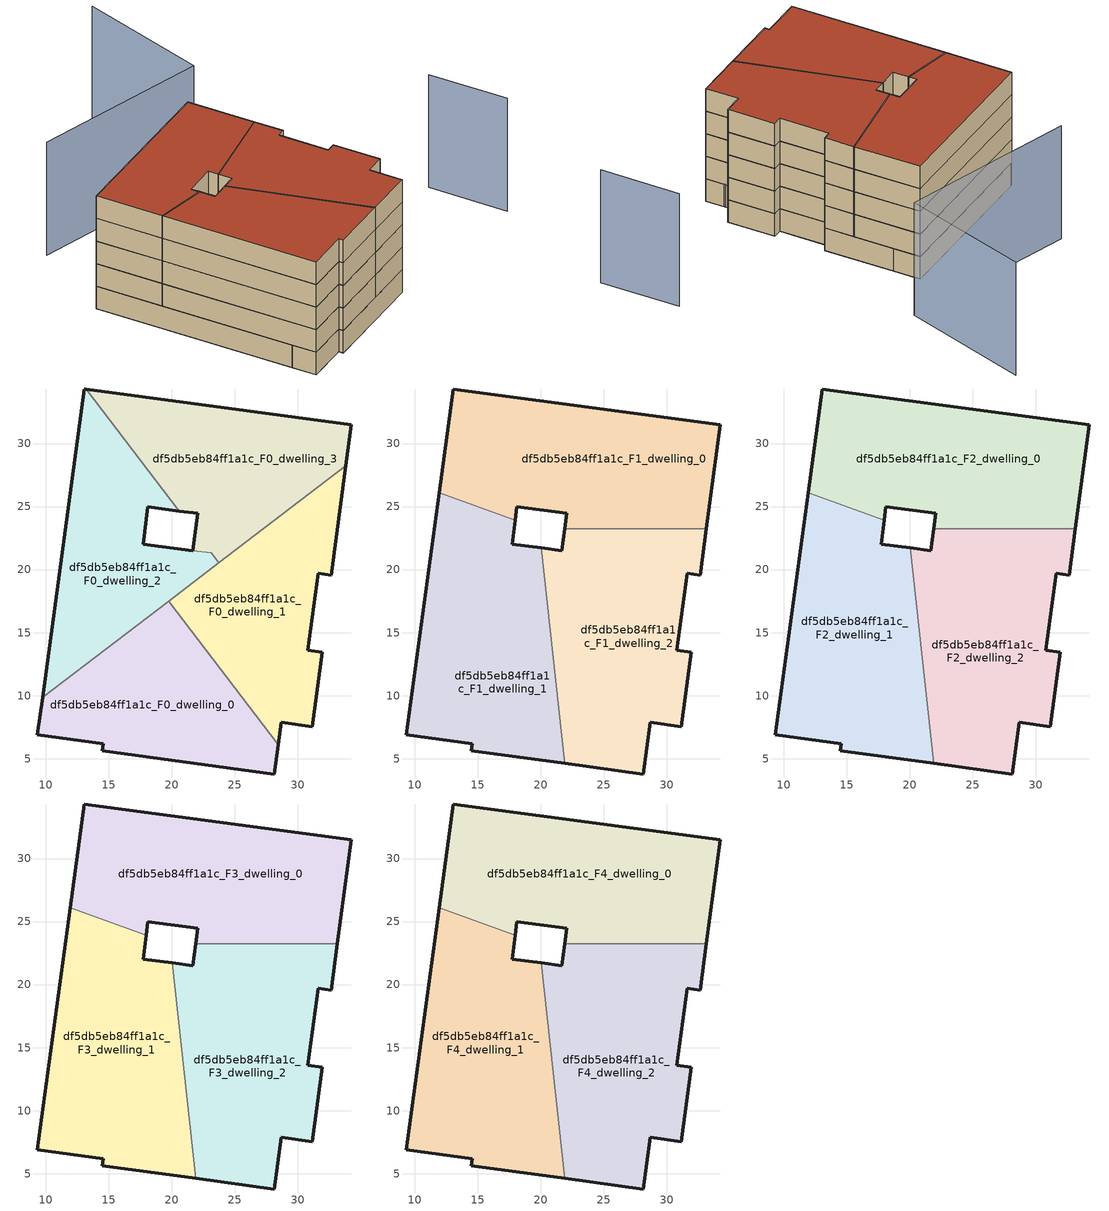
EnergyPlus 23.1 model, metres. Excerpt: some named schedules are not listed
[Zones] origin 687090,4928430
df5db5eb84ff1a1c_F0_dwelling_0
 floor ground (EU_floor_Construction): 28.13,3.78 28.44,6.12 19.75,17.5 9.74,9.85 9.34,6.88 14.55,6.19 14.47,5.61 z0
 wall outside (EU_wall_Construction): 28.44,6.12 28.13,3.78 14.47,5.61 14.55,6.19 9.34,6.88 9.74,9.85 z0:3
 wall to df5db5eb84ff1a1c_F0_dwelling_1 (EU_wall_Construction): 19.75,17.5 28.44,6.12 z0:3
 wall to df5db5eb84ff1a1c_F0_dwelling_2 (EU_wall_Construction): 9.74,9.85 19.75,17.5 z0:3
df5db5eb84ff1a1c_F0_dwelling_1
 floor ground (EU_floor_Construction): 31.16,7.55 31.95,13.44 30.8,13.6 31.62,19.7 32.64,19.57 33.79,28.22 19.75,17.5 28.44,6.12 28.68,7.88 z0
 wall outside (EU_wall_Construction): 33.79,28.22 32.64,19.57 31.62,19.7 30.8,13.6 31.95,13.44 31.16,7.55 28.68,7.88 28.44,6.12 z0:3
 wall to df5db5eb84ff1a1c_F0_dwelling_3 (EU_wall_Construction): 23.74,20.54 33.79,28.22 z0:3
 wall to df5db5eb84ff1a1c_F0_dwelling_2 (EU_wall_Construction): 19.75,17.5 23.74,20.54 z0:3
df5db5eb84ff1a1c_F0_dwelling_2
 floor ground (EU_floor_Construction): 23.74,20.54 23.14,21.33 17.72,22.01 18.09,24.97 20.33,24.68 20.6,24.65 13.22,34.31 13.07,34.33 9.74,9.85 z0
 wall outside (EU_wall_Construction): 9.74,9.85 13.07,34.33 13.22,34.31 / 20.6,24.65 20.33,24.68 18.09,24.97 17.72,22.01 21.68,21.51 z0:3
 wall to df5db5eb84ff1a1c_F0_dwelling_3 (EU_wall_Construction): 13.22,34.31 20.6,24.65 / 21.68,21.51 23.14,21.33 23.74,20.54 z0:3
df5db5eb84ff1a1c_F0_dwelling_3
 floor ground (EU_floor_Construction): 33.79,28.22 34.23,31.5 13.22,34.31 20.6,24.65 22.05,24.46 21.68,21.51 23.14,21.33 23.74,20.54 z0
 wall outside (EU_wall_Construction): 13.22,34.31 34.23,31.5 33.79,28.22 / 21.68,21.51 22.05,24.46 20.6,24.65 z0:3
df5db5eb84ff1a1c_F1_dwelling_0
 floor to df5db5eb84ff1a1c_F0_dwelling_3 (EU_floor_Construction): 33.79,28.22 34.23,31.5 13.22,34.31 20.6,24.65 22.05,24.46 21.9,23.24 27.27,23.24 z3
 floor to df5db5eb84ff1a1c_F0_dwelling_1 (EU_floor_Construction): 33.13,23.24 33.79,28.22 27.27,23.24 z3
 floor to df5db5eb84ff1a1c_F0_dwelling_2 (EU_floor_Construction): 20.6,24.65 13.22,34.31 13.07,34.33 11.95,26.09 17.96,23.93 18.09,24.97 20.47,24.66 z3
 wall outside (EU_wall_Construction): 21.9,23.24 22.05,24.46 18.09,24.97 17.96,23.93 / 11.95,26.09 13.07,34.33 34.23,31.5 33.13,23.24 z3:6
 wall to df5db5eb84ff1a1c_F1_dwelling_2 (EU_wall_Construction): 33.13,23.24 21.9,23.24 z3:6
 wall to df5db5eb84ff1a1c_F1_dwelling_1 (EU_wall_Construction): 17.96,23.93 11.95,26.09 z3:6
df5db5eb84ff1a1c_F1_dwelling_1
 floor to df5db5eb84ff1a1c_F0_dwelling_0 (EU_floor_Construction): 21.89,4.62 20.63,16.35 19.75,17.5 9.75,9.85 9.34,6.88 14.55,6.19 14.47,5.61 z3
 floor to df5db5eb84ff1a1c_F0_dwelling_2 (EU_floor_Construction): 20.45,18.03 20.05,21.72 17.72,22.01 17.96,23.93 11.95,26.09 9.75,9.85 z3
 floor to df5db5eb84ff1a1c_F0_dwelling_1 (EU_floor_Construction): 20.63,16.35 20.45,18.03 19.75,17.5 z3
 wall outside (EU_wall_Construction): 17.96,23.93 17.72,22.01 20.05,21.72 / 21.89,4.62 14.47,5.61 14.55,6.19 9.34,6.88 11.95,26.09 z3:6
 wall to df5db5eb84ff1a1c_F1_dwelling_2 (EU_wall_Construction): 20.05,21.72 21.89,4.62 z3:6
df5db5eb84ff1a1c_F1_dwelling_2
 floor to df5db5eb84ff1a1c_F0_dwelling_1 (EU_floor_Construction): 31.16,7.55 31.95,13.44 30.8,13.6 31.62,19.7 32.64,19.57 33.13,23.24 27.27,23.24 20.45,18.03 20.63,16.35 28.44,6.12 28.68,7.88 z3
 floor to df5db5eb84ff1a1c_F0_dwelling_0 (EU_floor_Construction): 28.13,3.78 28.44,6.12 20.63,16.35 21.89,4.62 z3
 floor to df5db5eb84ff1a1c_F0_dwelling_3 (EU_floor_Construction): 27.27,23.24 21.9,23.24 21.68,21.51 23.14,21.33 23.74,20.54 z3
 floor to df5db5eb84ff1a1c_F0_dwelling_2 (EU_floor_Construction): 23.74,20.54 23.14,21.33 20.05,21.72 20.45,18.03 z3
 wall outside (EU_wall_Construction): 20.05,21.72 21.68,21.51 21.9,23.24 / 33.13,23.24 32.64,19.57 31.62,19.7 30.8,13.6 31.95,13.44 31.16,7.55 28.68,7.88 28.13,3.78 21.89,4.62 z3:6
df5db5eb84ff1a1c_F2_dwelling_0
 floor to df5db5eb84ff1a1c_F1_dwelling_0 (EU_floor_Construction): 33.13,23.24 34.23,31.5 13.07,34.33 11.95,26.09 17.96,23.93 18.09,24.97 22.05,24.46 21.9,23.24 z6
 wall outside (EU_wall_Construction): 21.9,23.24 22.05,24.46 18.09,24.97 17.96,23.93 / 11.95,26.09 13.07,34.33 34.23,31.5 33.13,23.24 z6:9
 wall to df5db5eb84ff1a1c_F2_dwelling_2 (EU_wall_Construction): 33.13,23.24 21.9,23.24 z6:9
 wall to df5db5eb84ff1a1c_F2_dwelling_1 (EU_wall_Construction): 17.96,23.93 11.95,26.09 z6:9
df5db5eb84ff1a1c_F2_dwelling_1
 floor to df5db5eb84ff1a1c_F1_dwelling_1 (EU_floor_Construction): 21.89,4.62 20.05,21.72 17.72,22.01 17.96,23.93 11.95,26.09 9.34,6.88 14.55,6.19 14.47,5.61 z6
 wall outside (EU_wall_Construction): 17.96,23.93 17.72,22.01 20.05,21.72 / 21.89,4.62 14.47,5.61 14.55,6.19 9.34,6.88 11.95,26.09 z6:9
 wall to df5db5eb84ff1a1c_F2_dwelling_2 (EU_wall_Construction): 20.05,21.72 21.89,4.62 z6:9
df5db5eb84ff1a1c_F2_dwelling_2
 floor to df5db5eb84ff1a1c_F1_dwelling_2 (EU_floor_Construction): 31.16,7.55 31.95,13.44 30.8,13.6 31.62,19.7 32.64,19.57 33.13,23.24 21.9,23.24 21.68,21.51 20.05,21.72 21.89,4.62 28.13,3.78 28.68,7.88 z6
 wall outside (EU_wall_Construction): 20.05,21.72 21.68,21.51 21.9,23.24 / 33.13,23.24 32.64,19.57 31.62,19.7 30.8,13.6 31.95,13.44 31.16,7.55 28.68,7.88 28.13,3.78 21.89,4.62 z6:9
df5db5eb84ff1a1c_F3_dwelling_0
 floor to df5db5eb84ff1a1c_F2_dwelling_0 (EU_floor_Construction): 33.13,23.24 34.23,31.5 13.07,34.33 11.95,26.09 17.96,23.93 18.09,24.97 22.05,24.46 21.9,23.24 z9
 wall outside (EU_wall_Construction): 21.9,23.24 22.05,24.46 18.09,24.97 17.96,23.93 / 11.95,26.09 13.07,34.33 34.23,31.5 33.13,23.24 z9:12
 wall to df5db5eb84ff1a1c_F3_dwelling_2 (EU_wall_Construction): 33.13,23.24 21.9,23.24 z9:12
 wall to df5db5eb84ff1a1c_F3_dwelling_1 (EU_wall_Construction): 17.96,23.93 11.95,26.09 z9:12
df5db5eb84ff1a1c_F3_dwelling_1
 floor to df5db5eb84ff1a1c_F2_dwelling_1 (EU_floor_Construction): 21.89,4.62 20.05,21.72 17.72,22.01 17.96,23.93 11.95,26.09 9.34,6.88 14.55,6.19 14.47,5.61 z9
 wall outside (EU_wall_Construction): 17.96,23.93 17.72,22.01 20.05,21.72 / 21.89,4.62 14.47,5.61 14.55,6.19 9.34,6.88 11.95,26.09 z9:12
 wall to df5db5eb84ff1a1c_F3_dwelling_2 (EU_wall_Construction): 20.05,21.72 21.89,4.62 z9:12
df5db5eb84ff1a1c_F3_dwelling_2
 floor to df5db5eb84ff1a1c_F2_dwelling_2 (EU_floor_Construction): 31.16,7.55 31.95,13.44 30.8,13.6 31.62,19.7 32.64,19.57 33.13,23.24 21.9,23.24 21.68,21.51 20.05,21.72 21.89,4.62 28.13,3.78 28.68,7.88 z9
 wall outside (EU_wall_Construction): 20.05,21.72 21.68,21.51 21.9,23.24 / 33.13,23.24 32.64,19.57 31.62,19.7 30.8,13.6 31.95,13.44 31.16,7.55 28.68,7.88 28.13,3.78 21.89,4.62 z9:12
df5db5eb84ff1a1c_F4_dwelling_0
 floor to df5db5eb84ff1a1c_F3_dwelling_0 (EU_floor_Construction): 33.13,23.24 34.23,31.5 13.07,34.33 11.95,26.09 17.96,23.93 18.09,24.97 22.05,24.46 21.9,23.24 z12
 wall outside (EU_wall_Construction): 21.9,23.24 22.05,24.46 18.09,24.97 17.96,23.93 / 11.95,26.09 13.07,34.33 34.23,31.5 33.13,23.24 z12:15
 wall to df5db5eb84ff1a1c_F4_dwelling_2 (EU_wall_Construction): 33.13,23.24 21.9,23.24 z12:15
 wall to df5db5eb84ff1a1c_F4_dwelling_1 (EU_wall_Construction): 17.96,23.93 11.95,26.09 z12:15
 roof outside (EU_roof_Construction): 34.23,31.5 33.13,23.24 21.9,23.24 22.05,24.46 18.09,24.97 17.96,23.93 11.95,26.09 13.07,34.33 z15
df5db5eb84ff1a1c_F4_dwelling_1
 floor to df5db5eb84ff1a1c_F3_dwelling_1 (EU_floor_Construction): 21.89,4.62 20.05,21.72 17.72,22.01 17.96,23.93 11.95,26.09 9.34,6.88 14.55,6.19 14.47,5.61 z12
 wall outside (EU_wall_Construction): 17.96,23.93 17.72,22.01 20.05,21.72 / 21.89,4.62 14.47,5.61 14.55,6.19 9.34,6.88 11.95,26.09 z12:15
 wall to df5db5eb84ff1a1c_F4_dwelling_2 (EU_wall_Construction): 20.05,21.72 21.89,4.62 z12:15
 roof outside (EU_roof_Construction): 17.96,23.93 17.72,22.01 20.05,21.72 21.89,4.62 14.47,5.61 14.55,6.19 9.34,6.88 11.95,26.09 z15
df5db5eb84ff1a1c_F4_dwelling_2
 floor to df5db5eb84ff1a1c_F3_dwelling_2 (EU_floor_Construction): 31.16,7.55 31.95,13.44 30.8,13.6 31.62,19.7 32.64,19.57 33.13,23.24 21.9,23.24 21.68,21.51 20.05,21.72 21.89,4.62 28.13,3.78 28.68,7.88 z12
 wall outside (EU_wall_Construction): 20.05,21.72 21.68,21.51 21.9,23.24 / 33.13,23.24 32.64,19.57 31.62,19.7 30.8,13.6 31.95,13.44 31.16,7.55 28.68,7.88 28.13,3.78 21.89,4.62 z12:15
 roof outside (EU_roof_Construction): 33.13,23.24 32.64,19.57 31.62,19.7 30.8,13.6 31.95,13.44 31.16,7.55 28.68,7.88 28.13,3.78 21.89,4.62 20.05,21.72 21.68,21.51 21.9,23.24 z15
shading: 48.37,48.15 41.21,33.44 / 41.21,33.44 21.13,43.21 / 47.43,-1.3 48.77,8.46 z0:15
[Building]
EU S2 Campaign: North Axis=0; Terrain=City; Solar Distribution=FullExterior
[Site:Location]
Bologna: Latitude=44.5; Longitude=11.25; Time Zone=1; Elevation=37
[SizingPeriod:WeatherFileDays]
AnnualSizingPeriod: Begin Month=1; Begin Day of Month=1; End Month=12; End Day of Month=31; Day of Week for Start Day=Monday; Use Weather File Daylight Saving Period=No; Use Weather File Rain and Snow Indicators=No
[MATERIAL]
EU_InternalMass_Material: Roughness=MediumRough; Thickness=0.1; Conductivity=1; Density=1800; Specific Heat=900; Thermal Absorptance=0.9; Solar Absorptance=0.7; Visible Absorptance=0.7
[MATERIAL:NOMASS] Roughness=MediumRough; Thermal Absorptance=0.9; Solar Absorptance=0.7; Visible Absorptance=0.7
Name | Thermal Resistance
EU_wall_NoMass | 0.905828
EU_roof_NoMass | 0.37593
EU_floor_NoMass | 0.67114
[CONSTRUCTION]
EU_wall_Construction: EU_wall_NoMass
EU_roof_Construction: EU_roof_NoMass
EU_floor_Construction: EU_floor_NoMass
EU_InternalMass_Construction: EU_InternalMass_Material
[ZONE] Type=1; Multiplier=1; Ceiling Height=autocalculate; Floor Area=autocalculate; Part of Total Floor Area=Yes
Name | Volume
df5db5eb84ff1a1c_F0_dwelling_0 | 430.736
df5db5eb84ff1a1c_F1_dwelling_0; df5db5eb84ff1a1c_F2_dwelling_0; df5db5eb84ff1a1c_F3_dwelling_0; df5db5eb84ff1a1c_F4_dwelling_0 | 574.352
df5db5eb84ff1a1c_F0_dwelling_1 | 430.756
df5db5eb84ff1a1c_F1_dwelling_1; df5db5eb84ff1a1c_F2_dwelling_1; df5db5eb84ff1a1c_F3_dwelling_1; df5db5eb84ff1a1c_F4_dwelling_1 | 574.345
df5db5eb84ff1a1c_F0_dwelling_2 | 427.483
df5db5eb84ff1a1c_F1_dwelling_2; df5db5eb84ff1a1c_F2_dwelling_2; df5db5eb84ff1a1c_F3_dwelling_2; df5db5eb84ff1a1c_F4_dwelling_2 | 574.356
df5db5eb84ff1a1c_F0_dwelling_3 | 434.054
[INTERNALMASS] Construction=EU_InternalMass_Construction
Name | Zone or ZoneList | Surface Area
df5db5eb84ff1a1c_F0_dwelling_0_EU_InternalMass | df5db5eb84ff1a1c_F0_dwelling_0 | 143.578
df5db5eb84ff1a1c_F0_dwelling_1_EU_InternalMass | df5db5eb84ff1a1c_F0_dwelling_1 | 143.585
df5db5eb84ff1a1c_F0_dwelling_2_EU_InternalMass | df5db5eb84ff1a1c_F0_dwelling_2 | 142.49
df5db5eb84ff1a1c_F0_dwelling_3_EU_InternalMass | df5db5eb84ff1a1c_F0_dwelling_3 | 144.686
df5db5eb84ff1a1c_F1_dwelling_0_EU_InternalMass | df5db5eb84ff1a1c_F1_dwelling_0 | 191.45
df5db5eb84ff1a1c_F1_dwelling_1_EU_InternalMass | df5db5eb84ff1a1c_F1_dwelling_1 | 191.448
df5db5eb84ff1a1c_F1_dwelling_2_EU_InternalMass | df5db5eb84ff1a1c_F1_dwelling_2 | 191.452
df5db5eb84ff1a1c_F2_dwelling_0_EU_InternalMass | df5db5eb84ff1a1c_F2_dwelling_0 | 191.45
df5db5eb84ff1a1c_F2_dwelling_1_EU_InternalMass | df5db5eb84ff1a1c_F2_dwelling_1 | 191.448
df5db5eb84ff1a1c_F2_dwelling_2_EU_InternalMass | df5db5eb84ff1a1c_F2_dwelling_2 | 191.452
df5db5eb84ff1a1c_F3_dwelling_0_EU_InternalMass | df5db5eb84ff1a1c_F3_dwelling_0 | 191.45
df5db5eb84ff1a1c_F3_dwelling_1_EU_InternalMass | df5db5eb84ff1a1c_F3_dwelling_1 | 191.448
df5db5eb84ff1a1c_F3_dwelling_2_EU_InternalMass | df5db5eb84ff1a1c_F3_dwelling_2 | 191.452
df5db5eb84ff1a1c_F4_dwelling_0_EU_InternalMass | df5db5eb84ff1a1c_F4_dwelling_0 | 191.45
df5db5eb84ff1a1c_F4_dwelling_1_EU_InternalMass | df5db5eb84ff1a1c_F4_dwelling_1 | 191.448
df5db5eb84ff1a1c_F4_dwelling_2_EU_InternalMass | df5db5eb84ff1a1c_F4_dwelling_2 | 191.452
[OTHEREQUIPMENT] Fuel Type=Electricity; Design Level Calculation Method=Watts/Area; Power per Zone Floor Area=1; Fraction Latent=0; Fraction Radiant=0; Fraction Lost=0; Carbon Dioxide Generation Rate=0; EndUse Subcategory=EU_Step8_InternalGains
Name | Zone or ZoneList or Space or SpaceList | Schedule
EU_Step8_InternalGain_df5db5eb84ff1a1c_F0_dwelling_0_f000 | df5db5eb84ff1a1c_F0_dwelling_0 | EU_Step8_GainSchedule_df5db5eb84ff1a1c_F0_dwelling_0_f000
EU_Step8_InternalGain_df5db5eb84ff1a1c_F0_dwelling_1_f000 | df5db5eb84ff1a1c_F0_dwelling_1 | EU_Step8_GainSchedule_df5db5eb84ff1a1c_F0_dwelling_1_f000
EU_Step8_InternalGain_df5db5eb84ff1a1c_F0_dwelling_2_f000 | df5db5eb84ff1a1c_F0_dwelling_2 | EU_Step8_GainSchedule_df5db5eb84ff1a1c_F0_dwelling_2_f000
EU_Step8_InternalGain_df5db5eb84ff1a1c_F0_dwelling_3_f000 | df5db5eb84ff1a1c_F0_dwelling_3 | EU_Step8_GainSchedule_df5db5eb84ff1a1c_F0_dwelling_3_f000
EU_Step8_InternalGain_df5db5eb84ff1a1c_F1_dwelling_0_f000 | df5db5eb84ff1a1c_F1_dwelling_0 | EU_Step8_GainSchedule_df5db5eb84ff1a1c_F1_dwelling_0_f000
EU_Step8_InternalGain_df5db5eb84ff1a1c_F1_dwelling_1_f000 | df5db5eb84ff1a1c_F1_dwelling_1 | EU_Step8_GainSchedule_df5db5eb84ff1a1c_F1_dwelling_1_f000
EU_Step8_InternalGain_df5db5eb84ff1a1c_F1_dwelling_2_f000 | df5db5eb84ff1a1c_F1_dwelling_2 | EU_Step8_GainSchedule_df5db5eb84ff1a1c_F1_dwelling_2_f000
EU_Step8_InternalGain_df5db5eb84ff1a1c_F2_dwelling_0_f000 | df5db5eb84ff1a1c_F2_dwelling_0 | EU_Step8_GainSchedule_df5db5eb84ff1a1c_F2_dwelling_0_f000
EU_Step8_InternalGain_df5db5eb84ff1a1c_F2_dwelling_1_f000 | df5db5eb84ff1a1c_F2_dwelling_1 | EU_Step8_GainSchedule_df5db5eb84ff1a1c_F2_dwelling_1_f000
EU_Step8_InternalGain_df5db5eb84ff1a1c_F2_dwelling_2_f000 | df5db5eb84ff1a1c_F2_dwelling_2 | EU_Step8_GainSchedule_df5db5eb84ff1a1c_F2_dwelling_2_f000
EU_Step8_InternalGain_df5db5eb84ff1a1c_F3_dwelling_0_f000 | df5db5eb84ff1a1c_F3_dwelling_0 | EU_Step8_GainSchedule_df5db5eb84ff1a1c_F3_dwelling_0_f000
EU_Step8_InternalGain_df5db5eb84ff1a1c_F3_dwelling_1_f000 | df5db5eb84ff1a1c_F3_dwelling_1 | EU_Step8_GainSchedule_df5db5eb84ff1a1c_F3_dwelling_1_f000
EU_Step8_InternalGain_df5db5eb84ff1a1c_F3_dwelling_2_f000 | df5db5eb84ff1a1c_F3_dwelling_2 | EU_Step8_GainSchedule_df5db5eb84ff1a1c_F3_dwelling_2_f000
EU_Step8_InternalGain_df5db5eb84ff1a1c_F4_dwelling_0_f000 | df5db5eb84ff1a1c_F4_dwelling_0 | EU_Step8_GainSchedule_df5db5eb84ff1a1c_F4_dwelling_0_f000
EU_Step8_InternalGain_df5db5eb84ff1a1c_F4_dwelling_1_f000 | df5db5eb84ff1a1c_F4_dwelling_1 | EU_Step8_GainSchedule_df5db5eb84ff1a1c_F4_dwelling_1_f000
EU_Step8_InternalGain_df5db5eb84ff1a1c_F4_dwelling_2_f000 | df5db5eb84ff1a1c_F4_dwelling_2 | EU_Step8_GainSchedule_df5db5eb84ff1a1c_F4_dwelling_2_f000
[ZONEVENTILATION:DESIGNFLOWRATE] Schedule=EU_AlwaysOn; Design Flow Rate Calculation Method=AirChanges/Hour; Air Changes per Hour=0.73129; Ventilation Type=Natural; Fan Pressure Rise=0; Fan Total Efficiency=1; Constant Term Coefficient=1; Temperature Term Coefficient=0; Velocity Term Coefficient=0; Velocity Squared Term Coefficient=0; Minimum Indoor Temperature=-100; Maximum Indoor Temperature=100; Delta Temperature=-100; Minimum Outdoor Temperature=-100; Maximum Outdoor Temperature=100; Maximum Wind Speed=40
Name | Zone or ZoneList or Space or SpaceList
EU_ConstantAir_df5db5eb84ff1a1c_F0_dwelling_0 | df5db5eb84ff1a1c_F0_dwelling_0
EU_ConstantAir_df5db5eb84ff1a1c_F0_dwelling_1 | df5db5eb84ff1a1c_F0_dwelling_1
EU_ConstantAir_df5db5eb84ff1a1c_F0_dwelling_2 | df5db5eb84ff1a1c_F0_dwelling_2
EU_ConstantAir_df5db5eb84ff1a1c_F0_dwelling_3 | df5db5eb84ff1a1c_F0_dwelling_3
EU_ConstantAir_df5db5eb84ff1a1c_F1_dwelling_0 | df5db5eb84ff1a1c_F1_dwelling_0
EU_ConstantAir_df5db5eb84ff1a1c_F1_dwelling_1 | df5db5eb84ff1a1c_F1_dwelling_1
EU_ConstantAir_df5db5eb84ff1a1c_F1_dwelling_2 | df5db5eb84ff1a1c_F1_dwelling_2
EU_ConstantAir_df5db5eb84ff1a1c_F2_dwelling_0 | df5db5eb84ff1a1c_F2_dwelling_0
EU_ConstantAir_df5db5eb84ff1a1c_F2_dwelling_1 | df5db5eb84ff1a1c_F2_dwelling_1
EU_ConstantAir_df5db5eb84ff1a1c_F2_dwelling_2 | df5db5eb84ff1a1c_F2_dwelling_2
EU_ConstantAir_df5db5eb84ff1a1c_F3_dwelling_0 | df5db5eb84ff1a1c_F3_dwelling_0
EU_ConstantAir_df5db5eb84ff1a1c_F3_dwelling_1 | df5db5eb84ff1a1c_F3_dwelling_1
EU_ConstantAir_df5db5eb84ff1a1c_F3_dwelling_2 | df5db5eb84ff1a1c_F3_dwelling_2
EU_ConstantAir_df5db5eb84ff1a1c_F4_dwelling_0 | df5db5eb84ff1a1c_F4_dwelling_0
EU_ConstantAir_df5db5eb84ff1a1c_F4_dwelling_1 | df5db5eb84ff1a1c_F4_dwelling_1
EU_ConstantAir_df5db5eb84ff1a1c_F4_dwelling_2 | df5db5eb84ff1a1c_F4_dwelling_2
[HVACTEMPLATE:THERMOSTAT] Constant Heating Setpoint=20; Constant Cooling Setpoint=50
EU_HeatOnly_df5db5eb84ff1a1c_F0_dwelling_0; EU_HeatOnly_df5db5eb84ff1a1c_F0_dwelling_1; EU_HeatOnly_df5db5eb84ff1a1c_F0_dwelling_2; EU_HeatOnly_df5db5eb84ff1a1c_F0_dwelling_3; EU_HeatOnly_df5db5eb84ff1a1c_F1_dwelling_0; EU_HeatOnly_df5db5eb84ff1a1c_F1_dwelling_1; EU_HeatOnly_df5db5eb84ff1a1c_F1_dwelling_2; EU_HeatOnly_df5db5eb84ff1a1c_F2_dwelling_0; EU_HeatOnly_df5db5eb84ff1a1c_F2_dwelling_1; EU_HeatOnly_df5db5eb84ff1a1c_F2_dwelling_2; EU_HeatOnly_df5db5eb84ff1a1c_F3_dwelling_0; EU_HeatOnly_df5db5eb84ff1a1c_F3_dwelling_1; EU_HeatOnly_df5db5eb84ff1a1c_F3_dwelling_2; EU_HeatOnly_df5db5eb84ff1a1c_F4_dwelling_0
